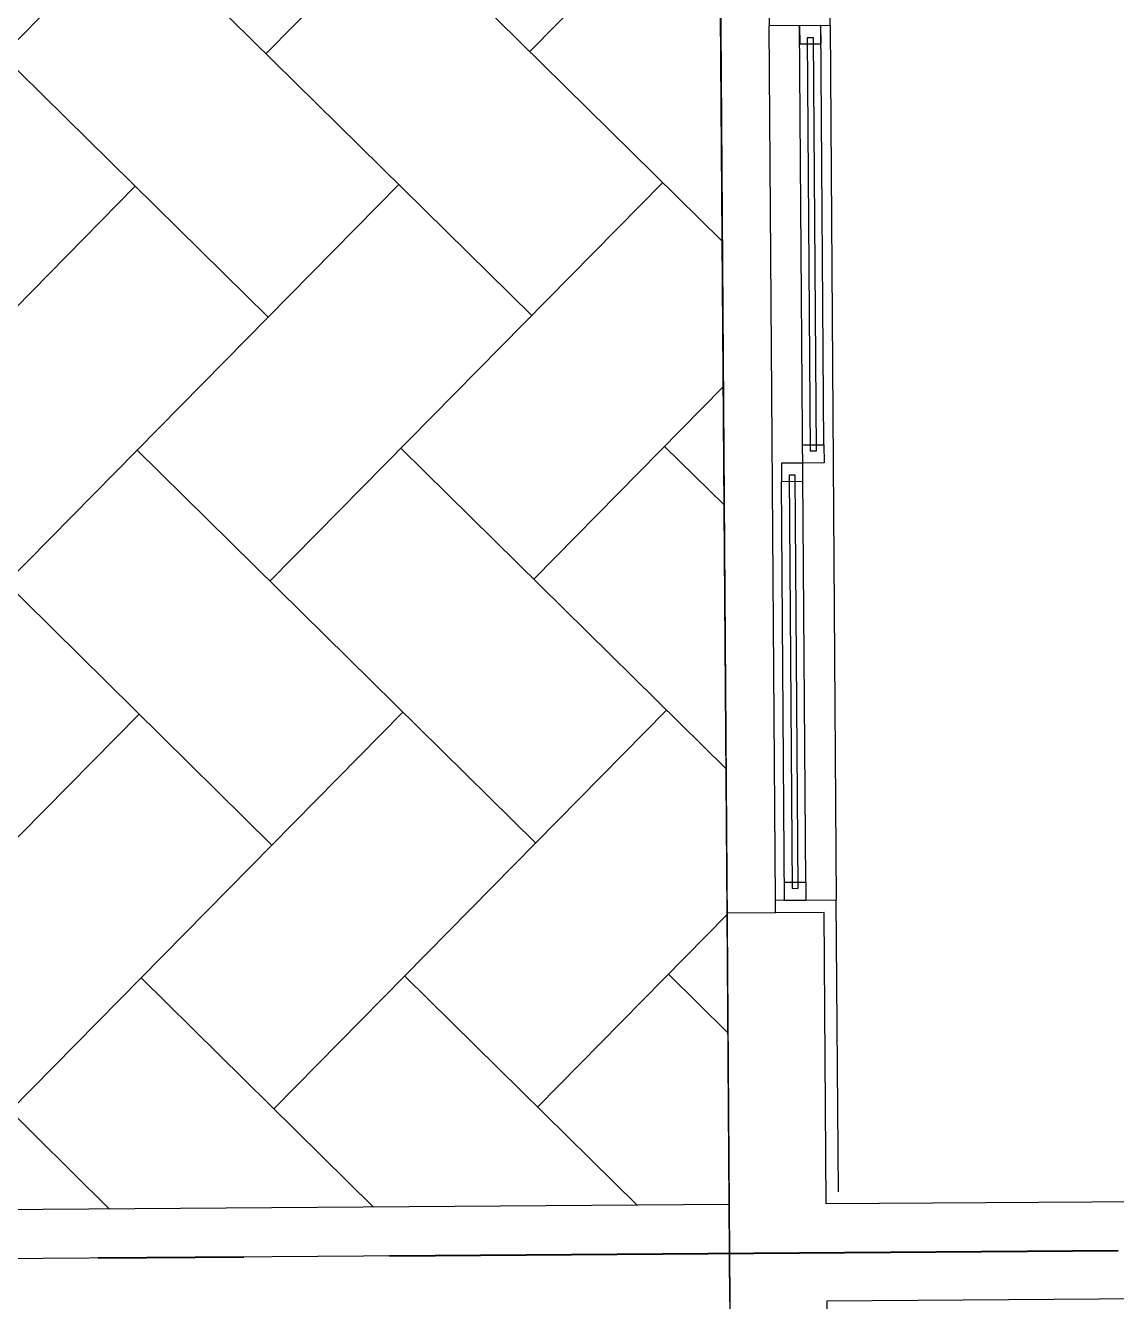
# Model space of a CAD drawing. Header units: feet. Extents: x 919634 to 928945, y 707022 to 708026.
# Drawn here: x 921017.5 to 921024.99, y 707295.02 to 707303.78 of the extents above; entities that cross this region are included whole.
import ezdxf

# ---------------------------------------------------------------- set-up
doc = ezdxf.new("R2010")
doc.units = ezdxf.units.FT
doc.header["$LTSCALE"] = 20
doc.header["$MEASUREMENT"] = 0
doc.linetypes.add('Site Plan$0$PHANTOM2', pattern=[1.25, 0.625, -0.125, 0.125, -0.125, 0.125, -0.125])
for name, color, linetype in [('-u-site-xref', 7, 'Continuous'), ('Site Plan$0$-u-site-bldg_interior', 252, 'Continuous'), ('Site Plan$0$-u-site-fence', 4, 'Site Plan$0$FENCELINE1'), ('Site Plan$0$SP-LOT PAVERS', 254, 'Continuous')]:
    doc.layers.add(name, color=color, linetype=linetype)
for name, color, linetype, lineweight in [('Site Plan$0$SP-LOT LINES', 252, 'Site Plan$0$PHANTOM2', 40), ('Site Plan$0$SP-SIDEWALK', 2, 'Continuous', 25), ('SP-BUILDING-FOOTPRINT', 1, 'Continuous', 25)]:
    doc.layers.add(name, color=color, linetype=linetype, lineweight=lineweight)
doc.layers.get('-u-site-xref').off()
doc.linetypes.add('Site Plan$0$FENCELINE1', pattern='A,0.25,-0.1,[133,ltypeshp.shx,S=0.1,R=0,X=-0.1,Y=0],-0.1,1', length=1.45)

# ---------------------------------------------------------------- blocks, each defined once
blk = doc.blocks.new('Site Plan')
at = {"layer": 'Site Plan$0$SP-LOT PAVERS'}
h = blk.add_hatch(dxfattribs=at)
h.set_pattern_fill('AR-HBONE', color=256, scale=0.32, angle=-89.58178215075662)
h.set_pattern_definition([(315.4182178492434, (0, 0), (1.810145136983853, 0.01321298806884015), [3.84, -1.28]), (45.41821784924338, (0.9116790626081567, -0.8984660745381309), (1.810145136983853, 0.01321298806884), [3.84, -1.28])])
h.paths.add_polyline_path([(921009.9839636243, 707297.2674398915), (921009.9482327544, 707302.267369014), (921016.7801595858, 707302.3166832257), (921016.8278002234, 707295.650184147), (921022.328941993, 707295.6890080756), (921022.2527170028, 707306.3554023836), (921002.003234059, 707306.2106940036), (921001.9317731294, 707316.2104388708), (920989.848698126, 707316.1240898904), (920989.9844742971, 707297.1245180732)])
at = {"layer": 'Site Plan$0$-u-site-bldg_interior'}
for p, q in [((921023.0211585923, 707303.7774945816, -0.0005186824771327478), (921022.92706837, 707316.9438250553, -0.0005186824771327478)), ((921022.31464978, 707297.6889570082, -0.0005186828971940325), (921022.270582262, 707303.8554662179, -0.000518682897194002)), ((921022.6039070842, 707303.8578482488, -0.0005186827105001045), (921022.6045025919, 707303.7745170431, -0.0005186827105001045)), ((921023.0211585651, 707303.7774945815, -0.000518682477132763), (921022.6045025919, 707303.7745170431, -0.0005186827105001045)), ((921022.6473791489, 707297.7746702451, -0.0005186827105001045), (921022.6045025919, 707303.7745170431, -0.0005186827105001045)), ((921022.854813874, 707297.9011558226, -0.0005186825938164337), (921022.8128305787, 707303.7760058123, -0.0005186825938164337)), ((921022.9792052051, 707300.9021213601, -0.0005186825121378535), (921022.9586601882, 707303.7770479509, -0.0005186825121378535)), ((921023.0211585654, 707303.7774945815, -0.0005186824771327629), (921023.0640351224, 707297.7776477834, -0.0005186824771327629)), ((921022.7098950358, 707297.7726666573, -0.0005186826754950139), (921022.6893325091, 707300.6500434665, -0.0005186826754950139)), ((921023.064035122, 707297.7776477834, -0.000518682477132763), (921022.6473791489, 707297.7746702451, -0.0005186827105001045)), ((921022.6479746567, 707297.6913390395, -0.0005186827105001045), (921022.6473791489, 707297.7746702451, -0.0005186827105001045)), ((921023.078327335, 707295.7776988508, -0.0005186824771327478), (921023.0640351493, 707297.7776477835, -0.0005186824771327478)), ((921022.9812994242, 707297.6937210701, -0.0005186825238062374), (921022.31464978, 707297.6889570082, -0.0005186828971940325)), ((921022.3337060519, 707295.022358839, -0.0005186828971940173), (921022.3146498073, 707297.6889570084, -0.0005186828971940173)), ((921022.9955916372, 707295.6937721375, -0.0005186825238062222), (921022.9812994516, 707297.6937210703, -0.0005186825238062222)), ((921066.6611433346, 707296.0058181912, -0.0005186580669056414), (921022.9955916372, 707295.6937721375, -0.0005186825238062222)), ((921066.6659073936, 707295.3391689545, -0.0005186580669056414), (921023.0003556961, 707295.0271229009, -0.0005186825238062222)), ((921023.0003556961, 707295.0271229009, -0.0005186825238062222), (921023.0146478817, 707293.0271739683, -0.0005186825238062222))]:
    blk.add_line(p, q, dxfattribs=at)
for points, elevation in [([(921022.9595534499, 707303.6520511425), (921022.9586601882, 707303.7770479509), (921022.8128305787, 707303.7760058123), (921022.8137238403, 707303.6510090041)], -0.0005186825938164337), ([(921022.8655080898, 707303.6930467992), (921022.8857553528, 707300.8597858112), (921022.9274209556, 707300.8600835651), (921022.9071736926, 707303.693344553)], -0.000518682541308775), ([(921022.9792052051, 707300.9021213601), (921022.9800984667, 707300.7771245518), (921022.8342688571, 707300.7760824133), (921022.8333755955, 707300.9010792216)], -0.0005186825938164337), ([(921022.8351621188, 707300.651085605), (921022.8342688571, 707300.7760824133), (921022.6884392474, 707300.7750402747), (921022.6893325091, 707300.6500434665)], -0.0005186826754950139), ([(921022.7411167587, 707300.6920812615), (921022.7613640217, 707297.8588202735), (921022.8030296244, 707297.8591180275), (921022.7827823614, 707300.6923790154)], -0.0005186826229873552), ([(921022.854813874, 707297.9011558226), (921022.8557071356, 707297.7761590142), (921022.7098775259, 707297.7751168757), (921022.7089842643, 707297.900113684)], -0.0005186826754950139)]:
    blk.add_lwpolyline(points, close=True, dxfattribs=dict(at, elevation=elevation))
at = {"layer": 'Site Plan$0$-u-site-fence', "ltscale": 0.15}
blk.add_line((921016.297012127, 707295.3125606033, -0.0005186862769879364), (921022.3313242252, 707295.355655081, -0.0005186828971940173), dxfattribs=at)
at = {"layer": 'Site Plan$0$SP-LOT LINES', "ltscale": 0.4, "elevation": -0.0005187010065281598}
for points in [[(921083.9963695528, 707295.796358849), (921083.8391555105, 707317.7957971088), (920989.8415556733, 707317.1240643827), (920989.9987697157, 707295.124626123)], [(921083.9963695528, 707295.796358849), (921084.1535835951, 707273.7969205893), (920990.1559837579, 707273.1251878632), (920989.9987697157, 707295.124626123)]]:
    blk.add_lwpolyline(points, close=True, dxfattribs=at)
at = {"layer": 'Site Plan$0$SP-SIDEWALK'}
blk.add_line((921022.328941993, 707295.6890080756, -0.0005186828971940173), (921016.8278002465, 707295.6501809121, -0.0005186859783595285), dxfattribs=at)

msp = doc.modelspace()

# ---------------------------------------------------------------- block references
at = {"layer": '-u-site-xref'}
msp.add_blockref('Site Plan', (0, 0), dxfattribs=at)

# ---------------------------------------------------------------- next in the draw order: linework, layer by layer
at = {"layer": 'SP-BUILDING-FOOTPRINT', "elevation": -0.0005186554532171543}
msp.add_lwpolyline([(921065.4849046944, 707274.0118008872), (921065.4111685648, 707284.3299213682), (921067.4111640588, 707284.3442138865), (921067.2491859576, 707307.0103013829), (921065.2491904636, 707306.9960088644), (921065.1753475044, 707317.3290783502), (921067.175296437, 707317.3433705359), (921067.0823967704, 707330.3431029527), (921071.0822946357, 707330.371687324), (921071.0132161968, 707340.0380430148), (921065.0133693987, 707339.9951664578), (921065.0133668315, 707339.9955256939), (921032.8475236059, 707339.7653646222), (921032.928512658, 707328.4323206705), (921012.6790297144, 707328.2876122907), (921012.755254787, 707317.6212179835), (921001.922244547, 707317.54380231), (921002.0032344647, 707306.2106372509), (921022.2527170026, 707306.3554023835), (921022.4099306365, 707284.356021284), (921002.1604476928, 707284.2113129041), (921002.2414375223, 707272.8781479282)], dxfattribs=at)

doc.saveas('drawing.dxf')
